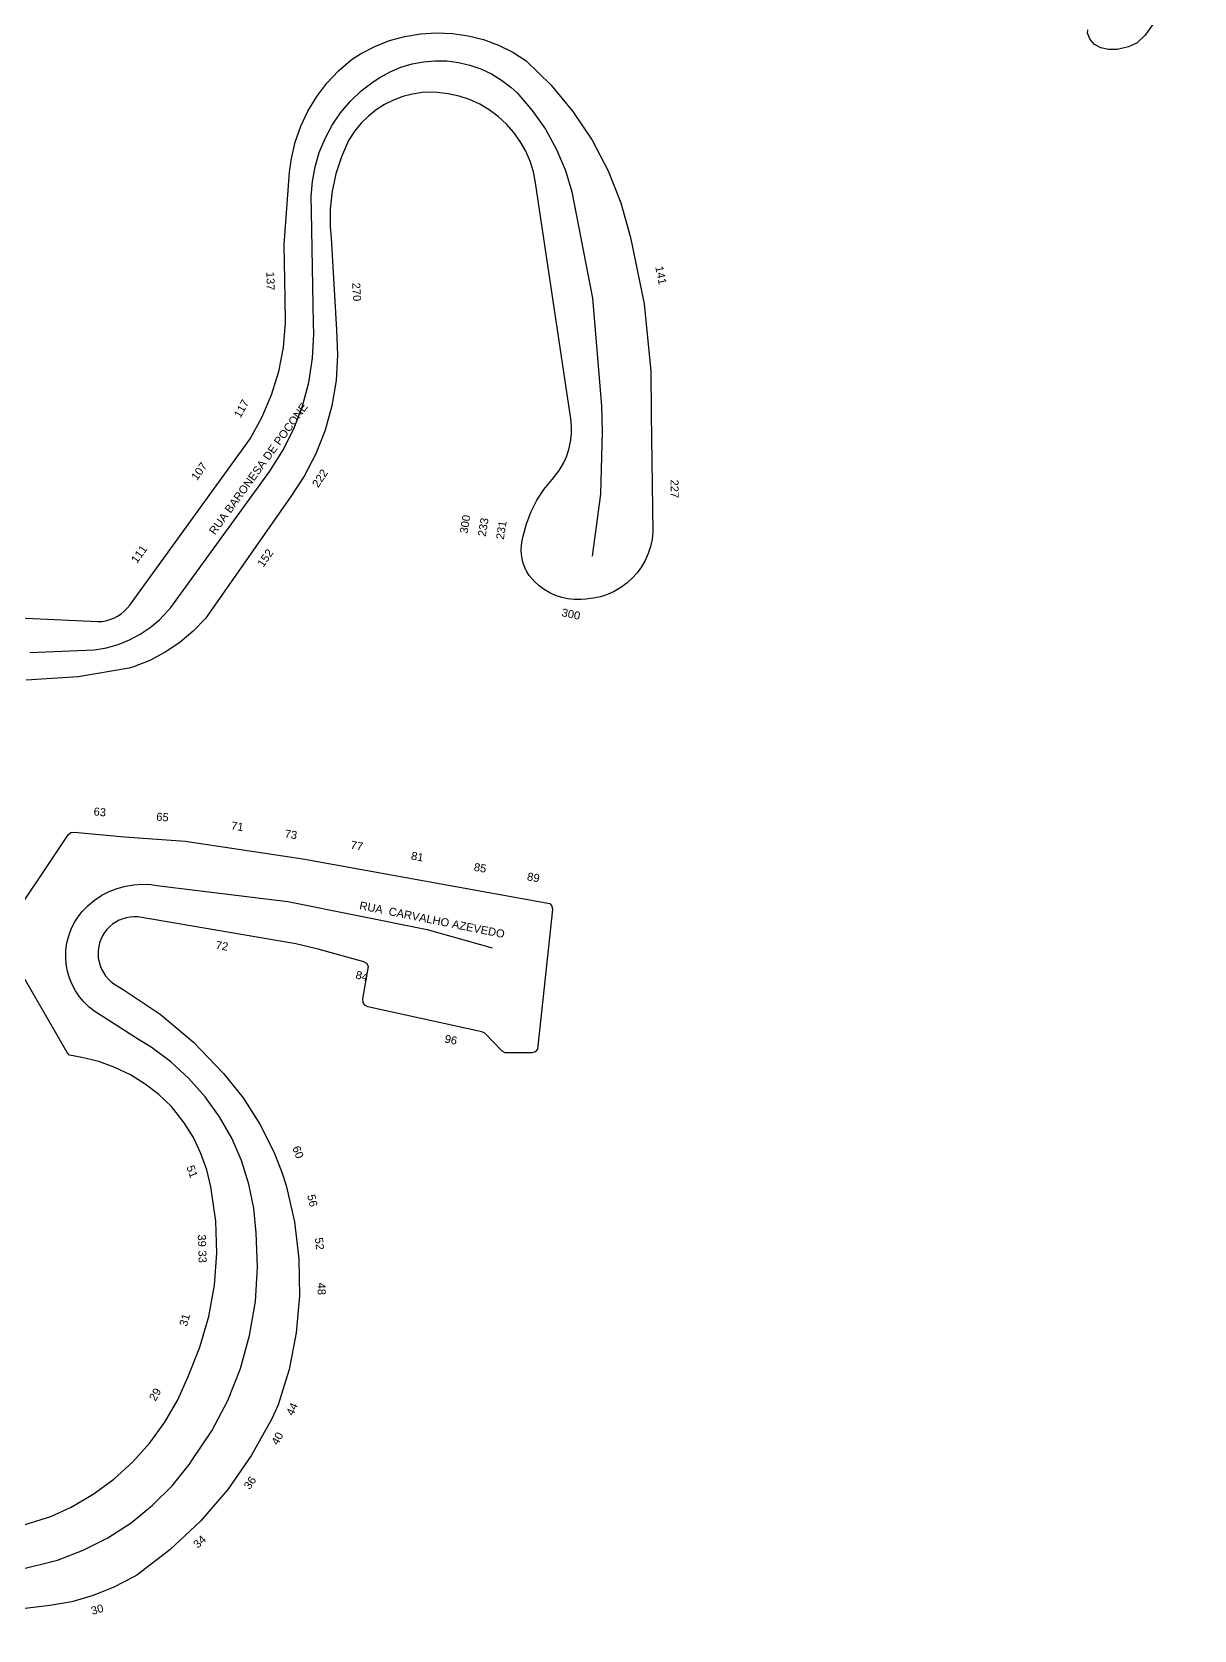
# Model space of a CAD drawing. Header units: millimetres. Extents: x 617751 to 636088, y 68402 to 77988.
# Drawn here: x 627940.5 to 628114.7, y 72145.4 to 72385 of the extents above; entities that cross this region are included whole.
import ezdxf

# ---------------------------------------------------------------- set-up
doc = ezdxf.new("R2010")
doc.units = ezdxf.units.MM
doc.header["$LTSCALE"] = 3
doc.header["$MEASUREMENT"] = 0
for name, color, linetype in [('ALINHAMENTO PREDIAL', 120, 'Continuous'), ('NOME LOGRADOURO', 252, 'Continuous'), ('NUMERAÇÃO', 7, 'Continuous')]:
    doc.layers.add(name, color=color, linetype=linetype)
doc.styles.get("Standard").update_dxf_attribs({"font": 'arial.ttf'})

msp = doc.modelspace()

# ---------------------------------------------------------------- linework, layer by layer
at = {"layer": 'ALINHAMENTO PREDIAL'}
for points in [[(628114.75, 72394.96), (628107.43, 72384.57), (628106.23, 72383.42), (628104.94, 72382.82), (628103.23, 72382.43), (628101.9, 72382.43), (628100.79, 72382.65), (628099.81, 72383.14), (628099.18, 72383.89), (628098.78, 72384.87), (628098.83, 72385.38)], [(628114.75, 72394.96), (628107.43, 72384.57), (628106.23, 72383.42), (628104.94, 72382.82), (628103.23, 72382.43), (628101.9, 72382.43), (628100.79, 72382.65), (628099.81, 72383.14), (628099.18, 72383.89), (628098.78, 72384.87), (628098.83, 72385.38)], [(628114.75, 72394.96), (628107.43, 72384.57), (628106.23, 72383.42), (628104.94, 72382.82), (628103.23, 72382.43), (628101.9, 72382.43), (628100.79, 72382.65), (628099.81, 72383.14), (628099.18, 72383.89), (628098.78, 72384.87), (628098.83, 72385.38)], [(627936.39, 72297.3), (627950.34, 72296.64), (627950.97, 72296.67), (627951.59, 72296.77), (627952.2, 72296.94), (627952.78, 72297.16), (627953.34, 72297.45), (627953.87, 72297.79), (627954.36, 72298.19), (627954.8, 72298.63), (627955.19, 72299.12), (627973.21, 72324.02), (627975, 72327.24), (627976.44, 72330.62), (627977.52, 72334.14), (627978.22, 72337.75), (627978.55, 72341.41), (627978.49, 72345.09), (627978.34, 72353.17), (627979.13, 72364.04), (627979.41, 72366.05), (627979.99, 72368.51), (627980.82, 72370.9), (627981.9, 72373.19), (627983.21, 72375.35), (627984.74, 72377.37), (627986.47, 72379.21), (627988.39, 72380.86), (627989.79, 72381.76), (627991.91, 72382.86), (627994.13, 72383.74), (627996.43, 72384.38), (627998.78, 72384.78), (628001.17, 72384.93), (628003.56, 72384.83), (628005.92, 72384.48), (628008.23, 72383.89), (628010.47, 72383.05), (628012.61, 72381.99), (628014.63, 72380.71), (628018.33, 72377.09), (628021.63, 72373.11), (628024.49, 72368.8), (628026.89, 72364.22), (628028.8, 72359.41), (628030.24, 72354.21), (628032.29, 72344.28), (628033.29, 72334.19), (628033.37, 72327.79), (628033.61, 72310.09), (628033.49, 72308.98), (628033.26, 72307.89), (628032.92, 72306.84), (628032.47, 72305.82), (628031.91, 72304.85), (628031.26, 72303.95), (628030.52, 72303.13), (628029.69, 72302.38), (628028.79, 72301.73), (628027.83, 72301.17), (628026.81, 72300.71), (628025.75, 72300.37), (628024.67, 72300.14), (628023.56, 72300.02), (628022.79, 72299.95), (628021.83, 72299.95), (628020.88, 72300.06), (628019.94, 72300.26), (628019.03, 72300.56), (628018.15, 72300.96), (628017.32, 72301.44), (628016.55, 72302.01), (628015.84, 72302.65), (628015.07, 72303.54), (628014.71, 72304.12), (628014.4, 72304.74), (628014.16, 72305.38), (628013.99, 72306.05), (628013.89, 72306.73), (628013.86, 72307.42), (628013.91, 72308.1), (628014.02, 72308.78), (628014.15, 72309.45), (628014.65, 72311.32), (628015.35, 72313.12), (628016.23, 72314.84), (628017.28, 72316.45), (628018.5, 72317.95), (628018.88, 72318.38), (628019.57, 72319.31), (628020.16, 72320.3), (628020.64, 72321.35), (628021.01, 72322.44), (628021.27, 72323.57), (628021.4, 72324.72), (628021.42, 72325.88), (628021.31, 72327.03), (628016.03, 72362.43), (628015.7, 72364.06), (628015.2, 72365.65), (628014.54, 72367.18), (628013.72, 72368.63), (628012.75, 72369.98), (628011.65, 72371.23), (628010.42, 72372.36), (628009.09, 72373.35), (628007.65, 72374.2), (628006.14, 72374.89), (628004.56, 72375.42), (628002.93, 72375.78), (628001.28, 72375.97), (627999.61, 72375.99), (627999.02, 72375.95), (627997.55, 72375.73), (627996.11, 72375.36), (627994.71, 72374.83), (627993.38, 72374.17), (627992.12, 72373.37), (627990.96, 72372.44), (627989.9, 72371.39), (627988.95, 72370.24), (627988, 72368.78), (627986.91, 72366.34), (627986.07, 72363.79), (627985.51, 72361.18), (627985.22, 72358.52), (627985.21, 72355.84), (627985.36, 72354.11), (627986.19, 72340.38), (627986.35, 72336.57), (627986.12, 72332.77), (627985.49, 72329.01), (627984.47, 72325.34), (627983.07, 72321.8), (627981.31, 72318.42), (627979.32, 72315.4), (627966.54, 72297.09), (627964.71, 72295.2), (627962.69, 72293.52), (627960.5, 72292.06), (627958.17, 72290.83), (627955.73, 72289.85), (627955.1, 72289.64), (627947.43, 72288.35), (627939.67, 72287.87)], [(627936.39, 72297.3), (627950.34, 72296.64), (627950.97, 72296.67), (627951.59, 72296.77), (627952.2, 72296.94), (627952.78, 72297.16), (627953.34, 72297.45), (627953.87, 72297.79), (627954.36, 72298.19), (627954.8, 72298.63), (627955.19, 72299.12), (627973.21, 72324.02), (627975, 72327.24), (627976.44, 72330.62), (627977.52, 72334.14), (627978.22, 72337.75), (627978.55, 72341.41), (627978.49, 72345.09), (627978.34, 72353.17), (627979.13, 72364.04), (627979.41, 72366.05), (627979.99, 72368.51), (627980.82, 72370.9), (627981.9, 72373.19), (627983.21, 72375.35), (627984.74, 72377.37), (627986.47, 72379.21), (627988.39, 72380.86), (627989.79, 72381.76), (627991.91, 72382.86), (627994.13, 72383.74), (627996.43, 72384.38), (627998.78, 72384.78), (628001.17, 72384.93), (628003.56, 72384.83), (628005.92, 72384.48), (628008.23, 72383.89), (628010.47, 72383.05), (628012.61, 72381.99), (628014.63, 72380.71), (628018.33, 72377.09), (628021.63, 72373.11), (628024.49, 72368.8), (628026.89, 72364.22), (628028.8, 72359.41), (628030.24, 72354.21), (628032.29, 72344.28), (628033.29, 72334.19), (628033.37, 72327.79), (628033.61, 72310.09), (628033.49, 72308.98), (628033.26, 72307.89), (628032.92, 72306.84), (628032.47, 72305.82), (628031.91, 72304.85), (628031.26, 72303.95), (628030.52, 72303.13), (628029.69, 72302.38), (628028.79, 72301.73), (628027.83, 72301.17), (628026.81, 72300.71), (628025.75, 72300.37), (628024.67, 72300.14), (628023.56, 72300.02), (628022.79, 72299.95), (628021.83, 72299.95), (628020.88, 72300.06), (628019.94, 72300.26), (628019.03, 72300.56), (628018.15, 72300.96), (628017.32, 72301.44), (628016.55, 72302.01), (628015.84, 72302.65), (628015.07, 72303.54), (628014.71, 72304.12), (628014.4, 72304.74), (628014.16, 72305.38), (628013.99, 72306.05), (628013.89, 72306.73), (628013.86, 72307.42), (628013.91, 72308.1), (628014.02, 72308.78), (628014.15, 72309.45), (628014.65, 72311.32), (628015.35, 72313.12), (628016.23, 72314.84), (628017.28, 72316.45), (628018.5, 72317.95), (628018.88, 72318.38), (628019.57, 72319.31), (628020.16, 72320.3), (628020.64, 72321.35), (628021.01, 72322.44), (628021.27, 72323.57), (628021.4, 72324.72), (628021.42, 72325.88), (628021.31, 72327.03), (628016.03, 72362.43), (628015.7, 72364.06), (628015.2, 72365.65), (628014.54, 72367.18), (628013.72, 72368.63), (628012.75, 72369.98), (628011.65, 72371.23), (628010.42, 72372.36), (628009.09, 72373.35), (628007.65, 72374.2), (628006.14, 72374.89), (628004.56, 72375.42), (628002.93, 72375.78), (628001.28, 72375.97), (627999.61, 72375.99), (627999.02, 72375.95), (627997.55, 72375.73), (627996.11, 72375.36), (627994.71, 72374.83), (627993.38, 72374.17), (627992.12, 72373.37), (627990.96, 72372.44), (627989.9, 72371.39), (627988.95, 72370.24), (627988, 72368.78), (627986.91, 72366.34), (627986.07, 72363.79), (627985.51, 72361.18), (627985.22, 72358.52), (627985.21, 72355.84), (627985.36, 72354.11), (627986.19, 72340.38), (627986.35, 72336.57), (627986.12, 72332.77), (627985.49, 72329.01), (627984.47, 72325.34), (627983.07, 72321.8), (627981.31, 72318.42), (627979.32, 72315.4), (627966.54, 72297.09), (627964.71, 72295.2), (627962.69, 72293.52), (627960.5, 72292.06), (627958.17, 72290.83), (627955.73, 72289.85), (627955.1, 72289.64), (627947.43, 72288.35), (627939.67, 72287.87)], [(627936.39, 72297.3), (627950.34, 72296.64), (627950.97, 72296.67), (627951.59, 72296.77), (627952.2, 72296.94), (627952.78, 72297.16), (627953.34, 72297.45), (627953.87, 72297.79), (627954.36, 72298.19), (627954.8, 72298.63), (627955.19, 72299.12), (627973.21, 72324.02), (627975, 72327.24), (627976.44, 72330.62), (627977.52, 72334.14), (627978.22, 72337.75), (627978.55, 72341.41), (627978.49, 72345.09), (627978.34, 72353.17), (627979.13, 72364.04), (627979.41, 72366.05), (627979.99, 72368.51), (627980.82, 72370.9), (627981.9, 72373.19), (627983.21, 72375.35), (627984.74, 72377.37), (627986.47, 72379.21), (627988.39, 72380.86), (627989.79, 72381.76), (627991.91, 72382.86), (627994.13, 72383.74), (627996.43, 72384.38), (627998.78, 72384.78), (628001.17, 72384.93), (628003.56, 72384.83), (628005.92, 72384.48), (628008.23, 72383.89), (628010.47, 72383.05), (628012.61, 72381.99), (628014.63, 72380.71), (628018.33, 72377.09), (628021.63, 72373.11), (628024.49, 72368.8), (628026.89, 72364.22), (628028.8, 72359.41), (628030.24, 72354.21), (628032.29, 72344.28), (628033.29, 72334.19), (628033.37, 72327.79), (628033.61, 72310.09), (628033.49, 72308.98), (628033.26, 72307.89), (628032.92, 72306.84), (628032.47, 72305.82), (628031.91, 72304.85), (628031.26, 72303.95), (628030.52, 72303.13), (628029.69, 72302.38), (628028.79, 72301.73), (628027.83, 72301.17), (628026.81, 72300.71), (628025.75, 72300.37), (628024.67, 72300.14), (628023.56, 72300.02), (628022.79, 72299.95), (628021.83, 72299.95), (628020.88, 72300.06), (628019.94, 72300.26), (628019.03, 72300.56), (628018.15, 72300.96), (628017.32, 72301.44), (628016.55, 72302.01), (628015.84, 72302.65), (628015.07, 72303.54), (628014.71, 72304.12), (628014.4, 72304.74), (628014.16, 72305.38), (628013.99, 72306.05), (628013.89, 72306.73), (628013.86, 72307.42), (628013.91, 72308.1), (628014.02, 72308.78), (628014.15, 72309.45), (628014.65, 72311.32), (628015.35, 72313.12), (628016.23, 72314.84), (628017.28, 72316.45), (628018.5, 72317.95), (628018.88, 72318.38), (628019.57, 72319.31), (628020.16, 72320.3), (628020.64, 72321.35), (628021.01, 72322.44), (628021.27, 72323.57), (628021.4, 72324.72), (628021.42, 72325.88), (628021.31, 72327.03), (628016.03, 72362.43), (628015.7, 72364.06), (628015.2, 72365.65), (628014.54, 72367.18), (628013.72, 72368.63), (628012.75, 72369.98), (628011.65, 72371.23), (628010.42, 72372.36), (628009.09, 72373.35), (628007.65, 72374.2), (628006.14, 72374.89), (628004.56, 72375.42), (628002.93, 72375.78), (628001.28, 72375.97), (627999.61, 72375.99), (627999.02, 72375.95), (627997.55, 72375.73), (627996.11, 72375.36), (627994.71, 72374.83), (627993.38, 72374.17), (627992.12, 72373.37), (627990.96, 72372.44), (627989.9, 72371.39), (627988.95, 72370.24), (627988, 72368.78), (627986.91, 72366.34), (627986.07, 72363.79), (627985.51, 72361.18), (627985.22, 72358.52), (627985.21, 72355.84), (627985.36, 72354.11), (627986.19, 72340.38), (627986.35, 72336.57), (627986.12, 72332.77), (627985.49, 72329.01), (627984.47, 72325.34), (627983.07, 72321.8), (627981.31, 72318.42), (627979.32, 72315.4), (627966.54, 72297.09), (627964.71, 72295.2), (627962.69, 72293.52), (627960.5, 72292.06), (627958.17, 72290.83), (627955.73, 72289.85), (627955.1, 72289.64), (627947.43, 72288.35), (627939.67, 72287.87)], [(627936.1, 72249.94), (627945.94, 72264.67), (627946.34, 72265), (627946.85, 72265.09), (627954.37, 72264.39), (627963.47, 72263.74), (627981.14, 72261.07), (628018.14, 72254.36), (628018.46, 72253.96), (628018.54, 72253.45), (628016.29, 72232.52), (628015.94, 72232.15), (628015.44, 72232), (628011.45, 72231.96), (628011.01, 72232.22), (628008.41, 72234.91), (628007.95, 72235.14), (627990.89, 72238.89), (627990.44, 72239.11), (627990.16, 72239.55), (627990.12, 72240.06), (627990.99, 72244.92), (627990.73, 72245.38), (627990.28, 72245.64), (627983.44, 72247.53), (627980.1, 72248.31), (627956.39, 72252.36), (627955.81, 72252.38), (627955.24, 72252.34), (627954.67, 72252.24), (627954.12, 72252.08), (627953.58, 72251.86), (627953.07, 72251.58), (627952.6, 72251.26), (627952.16, 72250.89), (627951.76, 72250.47), (627951.4, 72250.01), (627951.1, 72249.52), (627950.85, 72249), (627950.65, 72248.46), (627950.52, 72247.9), (627950.44, 72247.33), (627950.42, 72246.75), (627950.46, 72246.18), (627950.57, 72245.61), (627950.73, 72245.06), (627950.95, 72244.52), (627951.22, 72244.01), (627951.54, 72243.54), (627951.92, 72243.1), (627952.33, 72242.7), (627952.79, 72242.34), (627953.28, 72242.04), (627954.36, 72241.4), (627959.75, 72237.76), (627964.72, 72233.58), (627969.24, 72228.9), (627972.17, 72225.24), (627974.69, 72221.3), (627976.8, 72217.12), (627978, 72214.07), (627978.61, 72212.1), (627979.86, 72206.66), (627980.53, 72201.12), (627980.62, 72195.55), (627980.13, 72189.99), (627979.06, 72184.52), (627977.42, 72179.19), (627976.47, 72177.13), (627973.45, 72171.64), (627969.87, 72166.5), (627965.78, 72161.76), (627961.21, 72157.47), (627956.22, 72153.69), (627955.77, 72153.41), (627952.81, 72151.85), (627949.71, 72150.6), (627946.49, 72149.69), (627943.19, 72149.12), (627912.76, 72145.44)], [(627936.1, 72249.94), (627945.94, 72264.67), (627946.34, 72265), (627946.85, 72265.09), (627954.37, 72264.39), (627963.47, 72263.74), (627981.14, 72261.07), (628018.14, 72254.36), (628018.46, 72253.96), (628018.54, 72253.45), (628016.29, 72232.52), (628015.94, 72232.15), (628015.44, 72232), (628011.45, 72231.96), (628011.01, 72232.22), (628008.41, 72234.91), (628007.95, 72235.14), (627990.89, 72238.89), (627990.44, 72239.11), (627990.16, 72239.55), (627990.12, 72240.06), (627990.99, 72244.92), (627990.73, 72245.38), (627990.28, 72245.64), (627983.44, 72247.53), (627980.1, 72248.31), (627956.39, 72252.36), (627955.81, 72252.38), (627955.24, 72252.34), (627954.67, 72252.24), (627954.12, 72252.08), (627953.58, 72251.86), (627953.07, 72251.58), (627952.6, 72251.26), (627952.16, 72250.89), (627951.76, 72250.47), (627951.4, 72250.01), (627951.1, 72249.52), (627950.85, 72249), (627950.65, 72248.46), (627950.52, 72247.9), (627950.44, 72247.33), (627950.42, 72246.75), (627950.46, 72246.18), (627950.57, 72245.61), (627950.73, 72245.06), (627950.95, 72244.52), (627951.22, 72244.01), (627951.54, 72243.54), (627951.92, 72243.1), (627952.33, 72242.7), (627952.79, 72242.34), (627953.28, 72242.04), (627954.36, 72241.4), (627959.75, 72237.76), (627964.72, 72233.58), (627969.24, 72228.9), (627972.17, 72225.24), (627974.69, 72221.3), (627976.8, 72217.12), (627978, 72214.07), (627978.61, 72212.1), (627979.86, 72206.66), (627980.53, 72201.12), (627980.62, 72195.55), (627980.13, 72189.99), (627979.06, 72184.52), (627977.42, 72179.19), (627976.47, 72177.13), (627973.45, 72171.64), (627969.87, 72166.5), (627965.78, 72161.76), (627961.21, 72157.47), (627956.22, 72153.69), (627955.77, 72153.41), (627952.81, 72151.85), (627949.71, 72150.6), (627946.49, 72149.69), (627943.19, 72149.12), (627912.76, 72145.44)], [(627936.1, 72249.94), (627945.94, 72264.67), (627946.34, 72265), (627946.85, 72265.09), (627954.37, 72264.39), (627963.47, 72263.74), (627981.14, 72261.07), (628018.14, 72254.36), (628018.46, 72253.96), (628018.54, 72253.45), (628016.29, 72232.52), (628015.94, 72232.15), (628015.44, 72232), (628011.45, 72231.96), (628011.01, 72232.22), (628008.41, 72234.91), (628007.95, 72235.14), (627990.89, 72238.89), (627990.44, 72239.11), (627990.16, 72239.55), (627990.12, 72240.06), (627990.99, 72244.92), (627990.73, 72245.38), (627990.28, 72245.64), (627983.44, 72247.53), (627980.1, 72248.31), (627956.39, 72252.36), (627955.81, 72252.38), (627955.24, 72252.34), (627954.67, 72252.24), (627954.12, 72252.08), (627953.58, 72251.86), (627953.07, 72251.58), (627952.6, 72251.26), (627952.16, 72250.89), (627951.76, 72250.47), (627951.4, 72250.01), (627951.1, 72249.52), (627950.85, 72249), (627950.65, 72248.46), (627950.52, 72247.9), (627950.44, 72247.33), (627950.42, 72246.75), (627950.46, 72246.18), (627950.57, 72245.61), (627950.73, 72245.06), (627950.95, 72244.52), (627951.22, 72244.01), (627951.54, 72243.54), (627951.92, 72243.1), (627952.33, 72242.7), (627952.79, 72242.34), (627953.28, 72242.04), (627954.36, 72241.4), (627959.75, 72237.76), (627964.72, 72233.58), (627969.24, 72228.9), (627972.17, 72225.24), (627974.69, 72221.3), (627976.8, 72217.12), (627978, 72214.07), (627978.61, 72212.1), (627979.86, 72206.66), (627980.53, 72201.12), (627980.62, 72195.55), (627980.13, 72189.99), (627979.06, 72184.52), (627977.42, 72179.19), (627976.47, 72177.13), (627973.45, 72171.64), (627969.87, 72166.5), (627965.78, 72161.76), (627961.21, 72157.47), (627956.22, 72153.69), (627955.77, 72153.41), (627952.81, 72151.85), (627949.71, 72150.6), (627946.49, 72149.69), (627943.19, 72149.12), (627912.76, 72145.44)], [(627938.19, 72160.89), (627943.34, 72162.48), (627946.39, 72163.87), (627949.71, 72165.8), (627952.81, 72168.07), (627955.65, 72170.65), (627958.21, 72173.51), (627960.46, 72176.62), (627962.37, 72179.95), (627963.92, 72183.46), (627965.7, 72187.83), (627967.03, 72192.44), (627967.88, 72197.16), (627968.22, 72201.94), (627968.07, 72206.73), (627967.34, 72211.87), (627966.73, 72214.43), (627965.85, 72216.9), (627964.73, 72219.27), (627963.36, 72221.51), (627961.43, 72223.94), (627959.56, 72225.73), (627957.5, 72227.31), (627955.3, 72228.67), (627952.96, 72229.79), (627950.52, 72230.66), (627948, 72231.27), (627946.15, 72231.64), (627945.78, 72232.01), (627936.04, 72248.94)], [(627938.19, 72160.89), (627943.34, 72162.48), (627946.39, 72163.87), (627949.71, 72165.8), (627952.81, 72168.07), (627955.65, 72170.65), (627958.21, 72173.51), (627960.46, 72176.62), (627962.37, 72179.95), (627963.92, 72183.46), (627965.7, 72187.83), (627967.03, 72192.44), (627967.88, 72197.16), (627968.22, 72201.94), (627968.07, 72206.73), (627967.34, 72211.87), (627966.73, 72214.43), (627965.85, 72216.9), (627964.73, 72219.27), (627963.36, 72221.51), (627961.43, 72223.94), (627959.56, 72225.73), (627957.5, 72227.31), (627955.3, 72228.67), (627952.96, 72229.79), (627950.52, 72230.66), (627948, 72231.27), (627946.15, 72231.64), (627945.78, 72232.01), (627936.04, 72248.94)], [(627938.19, 72160.89), (627943.34, 72162.48), (627946.39, 72163.87), (627949.71, 72165.8), (627952.81, 72168.07), (627955.65, 72170.65), (627958.21, 72173.51), (627960.46, 72176.62), (627962.37, 72179.95), (627963.92, 72183.46), (627965.7, 72187.83), (627967.03, 72192.44), (627967.88, 72197.16), (627968.22, 72201.94), (627968.07, 72206.73), (627967.34, 72211.87), (627966.73, 72214.43), (627965.85, 72216.9), (627964.73, 72219.27), (627963.36, 72221.51), (627961.43, 72223.94), (627959.56, 72225.73), (627957.5, 72227.31), (627955.3, 72228.67), (627952.96, 72229.79), (627950.52, 72230.66), (627948, 72231.27), (627946.15, 72231.64), (627945.78, 72232.01), (627936.04, 72248.94)]]:
    msp.add_lwpolyline(points, dxfattribs=at)
at = {"layer": 'NOME LOGRADOURO'}
for points in [[(627940.18, 72292), (627949.89, 72292.39), (627951.68, 72292.7), (627953.43, 72293.2), (627955.12, 72293.88), (627956.73, 72294.74), (627958.24, 72295.75), (627959.64, 72296.92), (627960.9, 72298.23), (627961.33, 72298.74), (627976.16, 72319.19), (627978.14, 72322.27), (627979.79, 72325.53), (627981.09, 72328.96), (627982.03, 72332.5), (627982.58, 72336.11), (627982.76, 72339.77), (627982.72, 72341.37), (627982.45, 72358.1), (627982.39, 72360.36), (627982.56, 72362.6), (627982.96, 72364.82), (627983.6, 72366.99), (627984.46, 72369.07), (627985.53, 72371.06), (627986.8, 72372.92), (627988.26, 72374.64), (627989.9, 72376.2), (627991.68, 72377.58), (627992.69, 72378.23), (627994.23, 72379.07), (627995.84, 72379.75), (627997.52, 72380.26), (627999.24, 72380.58), (628000.99, 72380.73), (628002.74, 72380.69), (628004.48, 72380.47), (628006.18, 72380.07), (628007.84, 72379.49), (628009.42, 72378.74), (628010.92, 72377.83), (628012.32, 72376.77), (628013.27, 72375.9), (628015.53, 72373.29), (628017.5, 72370.45), (628019.17, 72367.43), (628020.51, 72364.25), (628021.48, 72361.05), (628024.54, 72345.14), (628025.93, 72329), (628026.01, 72325.08), (628025.75, 72315.73), (628024.51, 72306.45)], [(627938.28, 72154.42), (627944.34, 72155.91), (627948.21, 72157.4), (627951.9, 72159.28), (627955.37, 72161.54), (627958.59, 72164.15), (627961.52, 72167.08), (627964.12, 72170.31), (627964.61, 72170.99), (627967.47, 72175.29), (627969.86, 72179.86), (627971.76, 72184.65), (627973.15, 72189.62), (627974.01, 72194.7), (627974.34, 72199.85), (627974.13, 72205.01), (627973.77, 72208.71), (627973.03, 72212.31), (627971.92, 72215.83), (627970.46, 72219.2), (627968.64, 72222.41), (627966.5, 72225.4), (627964.06, 72228.16), (627961.35, 72230.65), (627958.39, 72232.84), (627956.33, 72234.1), (627949.95, 72238.16), (627949.11, 72238.82), (627948.34, 72239.56), (627947.65, 72240.38), (627947.05, 72241.27), (627946.54, 72242.21), (627946.14, 72243.2), (627945.85, 72244.23), (627945.66, 72245.28), (627945.58, 72246.35), (627945.62, 72247.42), (627945.77, 72248.48), (627946.03, 72249.52), (627946.39, 72250.52), (627946.86, 72251.49), (627947.43, 72252.39), (627948.03, 72253.18), (627948.93, 72254.09), (627949.91, 72254.89), (627950.98, 72255.6), (627952.11, 72256.18), (627953.3, 72256.64), (627954.52, 72256.98), (627955.78, 72257.19), (627957.05, 72257.26), (627958.33, 72257.2), (627959.24, 72257.08), (627978.87, 72254.65), (627999.79, 72250.46), (628009.53, 72247.72)]]:
    msp.add_lwpolyline(points, dxfattribs=at)

# ---------------------------------------------------------------- texts
for s, rotation, p in [('RUA BARONESA DE POCONE', 54.051, (627967.94, 72309.55)), ('RUA  CARVALHO AZEVEDO', 348.6743, (627989.53, 72253.53))]:
    msp.add_text(s, height=1.2, rotation=rotation, dxfattribs=at).set_placement(p)
at = {"layer": 'NUMERAÇÃO'}
for s, rotation, p in [('137', 271.0185, (627975.67, 72349.08)), ('141', 281.6249, (628033.96, 72349.81)), ('270', 273.4156, (627988.52, 72347.42)), ('117', 60.9614, (627971.76, 72327.06)), ('107', 54.1292, (627965.24, 72317.69)), ('222', 56.646, (627983.43, 72316.64)), ('227', 270.7369, (628036.26, 72317.93)), ('300', 80.8535, (628005.82, 72309.76)), ('233', 80.8535, (628008.54, 72309.32)), ('231', 80.8535, (628011.25, 72308.88)), ('111', 54.1292, (627956.25, 72305.27)), ('152', 55.1137, (627975.19, 72304.68)), ('300', 347.9824, (628019.84, 72297.47)), ('63', 354.6792, (627949.71, 72267.59)), ('65', 355.9122, (627959.12, 72266.81)), ('71', 351.4031, (627970.31, 72265.49)), ('73', 351.4031, (627978.34, 72264.28)), ('77', 349.861, (627988.2, 72262.61)), ('81', 349.861, (627997.28, 72260.98)), ('85', 349.861, (628006.7, 72259.3)), ('89', 349.861, (628014.68, 72257.87)), ('72', 350.2497, (627967.99, 72247.6)), ('84', 344.5457, (627988.93, 72243.17)), ('96', 347.5965, (628002.3, 72233.57)), ('60', 291.4421, (627979.52, 72217.74)), ('51', 289.5741, (627963.66, 72214.87)), ('56', 282.9015, (627981.78, 72210.61)), ('39', 271.7487, (627965.38, 72204.74)), ('33', 271.7487, (627965.46, 72202.34)), ('52', 276.8538, (627982.93, 72204.22)), ('48', 270.8804, (627983.34, 72197.53)), ('31', 73.9442, (627963.72, 72190.87)), ('29', 60.193, (627959.03, 72179.66)), ('44', 65.276, (627979.66, 72177.47)), ('40', 61.2163, (627977.37, 72173.06)), ('36', 55.1708, (627973.16, 72166.41)), ('34', 43.2118, (627965.38, 72157.61)), ('30', 15.7885, (627949.57, 72147.71))]:
    msp.add_text(s, height=1.2, rotation=rotation, dxfattribs=at).set_placement(p)

doc.saveas('drawing.dxf')
